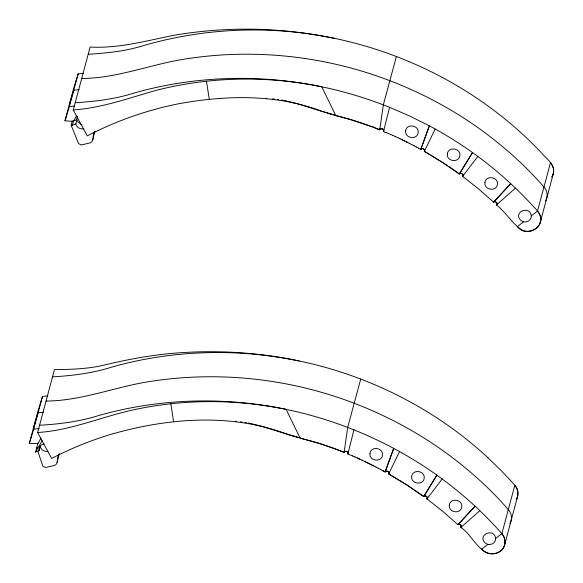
<?xml version="1.0" encoding="UTF-8"?>
<svg xmlns="http://www.w3.org/2000/svg" width="583" height="583" viewBox="0 0 583 583"><rect width="100%" height="100%" fill="white"/><g stroke="black" fill="none" stroke-linecap="round" stroke-linejoin="round"><path stroke-width="0.87" d="M58.803 454.397C56.456 457.691 58.927 463.711 54.627 465.416L45.97 467.457L43.477 466.75L42.712 465.853L37.859 451.278M94.388 132.028C92.121 135.285 94.533 141.195 90.27 142.864L81.38 144.927L78.625 143.688L71.141 125.25L72.263 121.045M396.389 56.522L383.322 104.882L379.759 129.82L372.26 126.846M336.61 449.398L344.108 452.372L347.672 427.434L360.739 379.074M385.924 132.399C382.594 133.011 384.503 128.143 381.246 128.726C378.105 131.19 374.25 126.351 370.62 126.227M352.649 455.979L347.898 453.931L347.811 452.364L346.754 451.424L345.282 451.351L344.108 452.372L334.649 448.662M380.16 128.304L379.759 129.82L380.867 128.843L382.404 128.894L383.497 129.936L383.548 131.372L389.568 107.316C363.909 97.033 337.207 89.359 309.988 84.535M344.108 452.372C345.1 450.178 348.838 451.672 347.898 453.931L353.917 429.868C329.191 419.957 303.488 412.473 277.289 407.626M496.905 203.394L496.497 204.91C505.913 212.248 511.961 223.559 521.982 230.008C529.517 233.776 540.361 228.93 540.667 219.959C541.155 214.522 537.081 210.171 533.532 206.644C526.267 198.665 518.651 190.991 510.73 183.66L493.59 202.126L478.49 188.834L462.632 176.35L463.04 174.834M540.149 222.764L553.121 174.375C556.138 164.974 546.162 158.525 541.082 152.425C527.506 138.127 512.807 124.9 497.19 112.862C479.933 99.555 461.554 87.705 442.329 77.437M461.255 525.946L460.847 527.462C472.842 534.596 482.17 561.859 499.886 551.533C505.563 547.903 506.649 539.501 502.473 534.378C494.639 525.349 486.28 516.778 477.601 508.565C441.834 474.832 399.552 448.108 353.917 429.868M504.499 545.324L517.784 495.688L517.821 491.367L516.472 487.577L513.514 483.759L501.285 470.678L488.08 457.852M77.299 116.389C77.634 122.663 69.807 121.198 64.99 120.761L73.764 88.026L78.144 73.903L83.515 73.254M64.99 120.761L69.37 106.638L78.144 73.903M322.931 111.696C276.765 93.754 225.497 95.116 177.567 103.971C146.187 110.355 115.689 121.104 87.29 135.912L73.269 109.954L90.132 47.041C119.012 48.673 146.814 40.584 174.827 35.155C224.739 26.672 276.174 27.175 325.904 36.678M71.141 125.25L72.365 125.294L73.494 121.096L76.402 116.075M83.697 128.748C80.337 129.586 76.468 127.342 75.819 123.873L76.949 119.675L78.217 122.321L81.11 124.325M92.741 139.665L95.036 131.095M40.948 438.292L37.844 443.648L29.347 443.313L38.114 410.578L42.493 396.455L47.864 395.813M29.347 443.313L33.727 429.19L42.493 396.455M286.807 434.116C230.46 412.771 167.19 418.069 110.391 434.503C90.125 440.653 70.426 448.677 51.639 458.464L37.625 432.506L54.481 369.593C71.133 369.44 87.967 368.995 104.233 365.06C130.621 358.72 157.432 353.925 184.578 352.489C222.903 350.15 261.527 353.036 299.094 360.972M48.054 451.3C44.687 452.138 40.817 449.894 40.169 446.425L39.039 450.659L35.585 452.08L38.012 443.007M57.09 462.224L59.386 453.654M323.456 111.608L329.934 113.758M287.805 434.16L288.235 434.583M383.548 131.372L383.949 129.863M424.752 149.875L424.344 151.391L442.162 162.176L459.36 173.953L455.95 171.468M347.898 453.931L348.299 452.415M389.101 472.427L388.701 473.943L406.519 484.728L423.717 496.505L406.533 484.757L388.701 473.943L399.523 451.555M479.802 510.657L460.847 527.462L461.364 526.136L460.767 524.831L459.338 524.219L457.939 524.678L442.84 511.386L426.982 498.902L427.39 497.394M531.273 215.878C529.889 204.669 512.129 212.445 521.042 220.549C524.729 223.843 531.791 221.095 531.273 215.878L537.511 211.082L550.476 162.693C554.076 166.578 554.725 172.881 551.729 177.283M495.623 538.495C494.348 527.221 476.449 534.954 485.399 543.108C489.064 546.366 496.082 543.699 495.623 538.495L501.861 533.642L514.833 485.245C518.345 489.057 519.067 495.186 516.246 499.58M69.377 104.393L73.757 90.27L79.128 89.622M33.727 426.945L38.106 412.822L43.477 412.181M504.339 545.783C505.869 541.687 504.769 536.863 501.861 533.642M423.083 148.636C424.176 148.913 424.912 150.225 424.402 151.267C425.473 149.569 422.07 147.208 420.78 149.408L429.336 125.819L409.718 116.024L389.568 107.316M418.492 148.126L420.78 149.408L429.358 125.833C458.785 141.538 486.229 160.981 510.708 183.638L493.59 202.126C495.288 200.508 498.239 203.175 496.497 204.91L515.452 188.105M553.121 174.375L552.108 176.664M517.471 496.927L516.458 499.223M504.229 546.067C500.928 554.98 487.505 556.415 481.682 549.128L487.913 544.347M435.173 128.996L424.337 151.398L429.984 154.67M545.63 200.865C547.78 197.185 547.612 192.405 545.396 188.797C527.396 167.401 506.299 148.672 483.919 131.947C446.782 104.627 404.835 83.937 360.666 70.791C301.688 53.272 238.644 49.438 178.048 60.217C145.91 66.265 114.822 78.297 81.7 78.494M509.979 523.417C512.129 519.745 511.961 514.957 509.746 511.349C491.746 489.953 470.649 471.224 448.269 454.5C411.139 427.179 369.192 406.489 325.015 393.35C266.037 375.824 202.993 371.99 142.398 382.769C110.267 388.817 79.171 400.856 46.05 401.053M35.585 452.08L42.231 440.602M462.662 176.314C464.017 174.623 460.942 172.036 459.375 173.938L472.522 152.578L459.375 173.938C460.949 172.094 464.075 174.601 462.632 176.35L477.812 156.419M426.982 498.902C428.418 497.007 425.226 494.683 423.732 496.49L436.878 475.13L423.732 496.49C425.32 494.61 428.396 497.204 426.982 498.902L442.169 478.971M420.788 149.394L421.742 148.665L422.988 148.614M457.939 524.678L475.058 506.197L457.939 524.678C459.608 523.148 462.596 525.655 460.847 527.462M496.497 204.91C498.305 203.044 495.076 200.588 493.59 202.126M523.614 221.802L517.325 226.576C527.36 239.613 549.361 224.207 537.511 211.082M72.365 125.294L75.819 123.873M36.714 447.846L37.655 447.46M44.133 443.925C40.912 444.195 38.332 447.489 39.039 450.659M73.269 109.954C101.923 108.001 128.828 98.075 156.178 90.343C206.193 77.532 258.903 75.746 309.755 84.528M37.625 432.506C70.645 430.509 101.048 417.013 132.975 409.951C179.243 399.843 227.45 399.027 274.105 407.087M69.37 106.638L74.748 105.989M33.727 429.19L39.097 428.549M88.186 54.299C106.616 53.075 125.185 51.297 142.901 45.78C201.12 28.735 263.246 25.419 322.953 36.139M75.214 102.695C95.153 101.551 115.106 99.081 134.199 93.01C193.833 76.074 257.475 73.932 318.223 86.095M52.536 376.851C72.336 375.7 92.172 373.302 111.142 367.268C170.119 350.478 233.032 348.117 293.205 359.784M39.564 425.247C59.553 424.125 79.536 421.596 98.673 415.533C156.521 399.144 218.151 396.593 277.224 407.641M266.242 98.236L266.744 98.272M235.59 421.21L236.596 421.312M272.742 98.804L274.236 98.979M240.582 421.779L242.076 421.975M277.727 99.423L278.725 99.562M245.064 422.405L246.551 422.639M281.706 100.006L283.192 100.254M274.338 407.087L282.573 408.647M323.186 36.146L328.856 37.232M325.861 36.642L334.744 38.412M248.533 422.988L261.701 426.29L288.439 434.612M329.417 37.327C368.755 45.015 406.941 58.562 442.308 77.422M293.766 359.879C365.832 373.936 434.131 407.809 488.029 457.801M318.835 86.204L321.772 86.809L335.721 115.485L332.397 114.487M283.185 408.763L286.122 409.361L300.07 438.044L296.747 437.039M284.672 100.538L297.352 103.738L322.69 111.615M81.569 124.471L82.028 124.58M301.484 438.467L300.179 438.073L317.174 442.781M324.126 112.096L328.965 113.481M288.483 434.648L291.383 435.472M350.04 119.406L335.83 115.521L351.09 119.704M291.019 435.355L293.315 436.033M292.353 435.756L288.6 434.663M292.229 435.705L294.284 436.317M349.982 119.406L371.976 126.744M329.067 113.503L330.896 114.042M295.246 436.601L293.417 436.055M301.965 438.605L318.639 443.255L336.325 449.296M351.432 119.806L352.824 120.222M330.022 113.78L331.865 114.334M294.371 436.332L296.215 436.886M330.969 114.064L332.827 114.618M295.319 436.616L297.177 437.17M333.789 114.909L334.751 115.194M297.221 437.184L299.108 437.753M353.174 120.331L356.636 121.41M317.524 442.883L319.258 443.415M323.66 111.929L322.69 111.637M319.601 443.525L325.81 445.543M356.978 121.519L359.39 122.306M360.083 122.532L368.303 125.374M326.495 445.776L334.314 448.538M368.981 125.622L369.965 125.986M385.888 132.363L388.3 133.42M388.227 133.369L390.676 134.462M352.577 455.921L355.025 457.014M390.574 134.389L393.037 135.511M354.923 456.941L359.747 459.142M392.913 135.431L395.398 136.582M357.262 457.99L362.094 460.227M395.252 136.495L397.744 137.668M397.591 137.573L400.084 138.776M361.941 460.133L373.718 465.897M399.931 138.674L407.058 142.179M364.28 461.233L376.02 467.078M402.263 139.796L409.368 143.345M409.244 143.258L411.664 144.526M411.562 144.453L413.959 145.721M375.918 467.005L378.309 468.28M413.879 145.655L416.24 146.938M378.229 468.215L380.59 469.49M416.189 146.887L418.514 148.162M380.539 469.439L385.13 471.96L386.281 471.144L387.833 471.334L388.788 472.368L388.81 473.688L388.766 472.361L387.804 471.334L386.281 471.166L385.137 471.946L382.842 470.685M431.107 155.34L444.916 163.976M445.456 164.333L447.627 165.776M448.706 166.498L454.623 170.528M454.893 170.717L455.687 171.278M206.484 81.234L209.224 99.015M170.834 403.786L173.574 421.567M369.986 453.465C368.944 460.993 381.719 462.815 382.506 455.119C383.548 447.591 370.781 445.776 369.986 453.465M405.637 130.905C404.595 138.441 417.37 140.255 418.157 132.567C419.199 125.039 406.424 123.217 405.637 130.905M411.685 476.493C410.643 484.021 423.418 485.836 424.205 478.147C425.247 470.619 412.473 468.798 411.685 476.493M447.336 153.934C446.294 161.462 459.069 163.284 459.856 155.595C460.898 148.067 448.123 146.246 447.336 153.934M449.267 505.191C448.232 512.719 461 514.541 461.787 506.846C462.829 499.318 450.061 497.503 449.267 505.191M484.918 182.632C483.875 190.16 496.65 191.982 497.437 184.294C498.48 176.766 485.712 174.944 484.918 182.632M393.693 448.371L385.137 471.946L393.714 448.385"/></g></svg>
